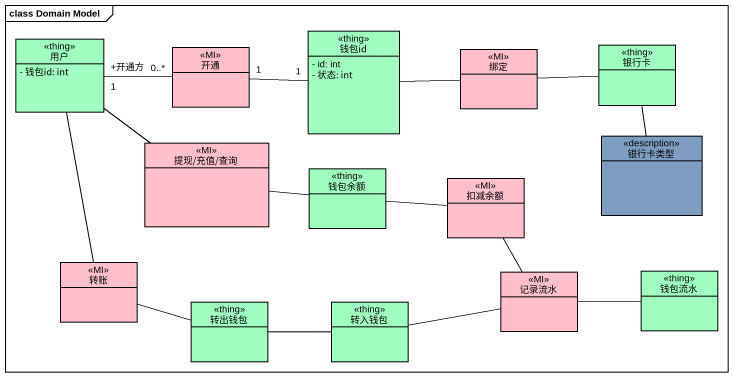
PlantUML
@startuml
mainframe class Domain Model
hide circle
hide empty members
skinparam classAttributeIconSize 0
class 用户 <<thing>> #A0FFC0 {
  - 钱包id: int
}
class 开通 <<MI>> #FFC0CB
class 钱包id <<thing>> #A0FFC0 {
  - id: int
  - 状态: int
}
class 绑定 <<MI>> #FFC0CB
class 银行卡 <<thing>> #A0FFC0
class 银行卡类型 <<description>> #7D9EC0
class "提现/充值/查询" as 提现_充值_查询 <<MI>> #FFC0CB
class 钱包余额 <<thing>> #A0FFC0
class 扣减余额 <<MI>> #FFC0CB
class 转账 <<MI>> #FFC0CB
class 记录流水 <<MI>> #FFC0CB
class 钱包流水 <<thing>> #A0FFC0
class 转出钱包 <<thing>> #A0FFC0
class 转入钱包 <<thing>> #A0FFC0
用户 "+开通方\n1" -right- "0..*" 开通
用户 -- 提现_充值_查询
用户 -- 转账
开通 "1" -right- "1" 钱包id
钱包id -right- 绑定
绑定 -right- 银行卡
银行卡 -- 银行卡类型
提现_充值_查询 -right- 钱包余额
钱包余额 -right- 扣减余额
扣减余额 -- 记录流水
转账 -right- 转出钱包
记录流水 -right- 钱包流水
转出钱包 -right- 转入钱包
转入钱包 -right- 记录流水
@enduml
